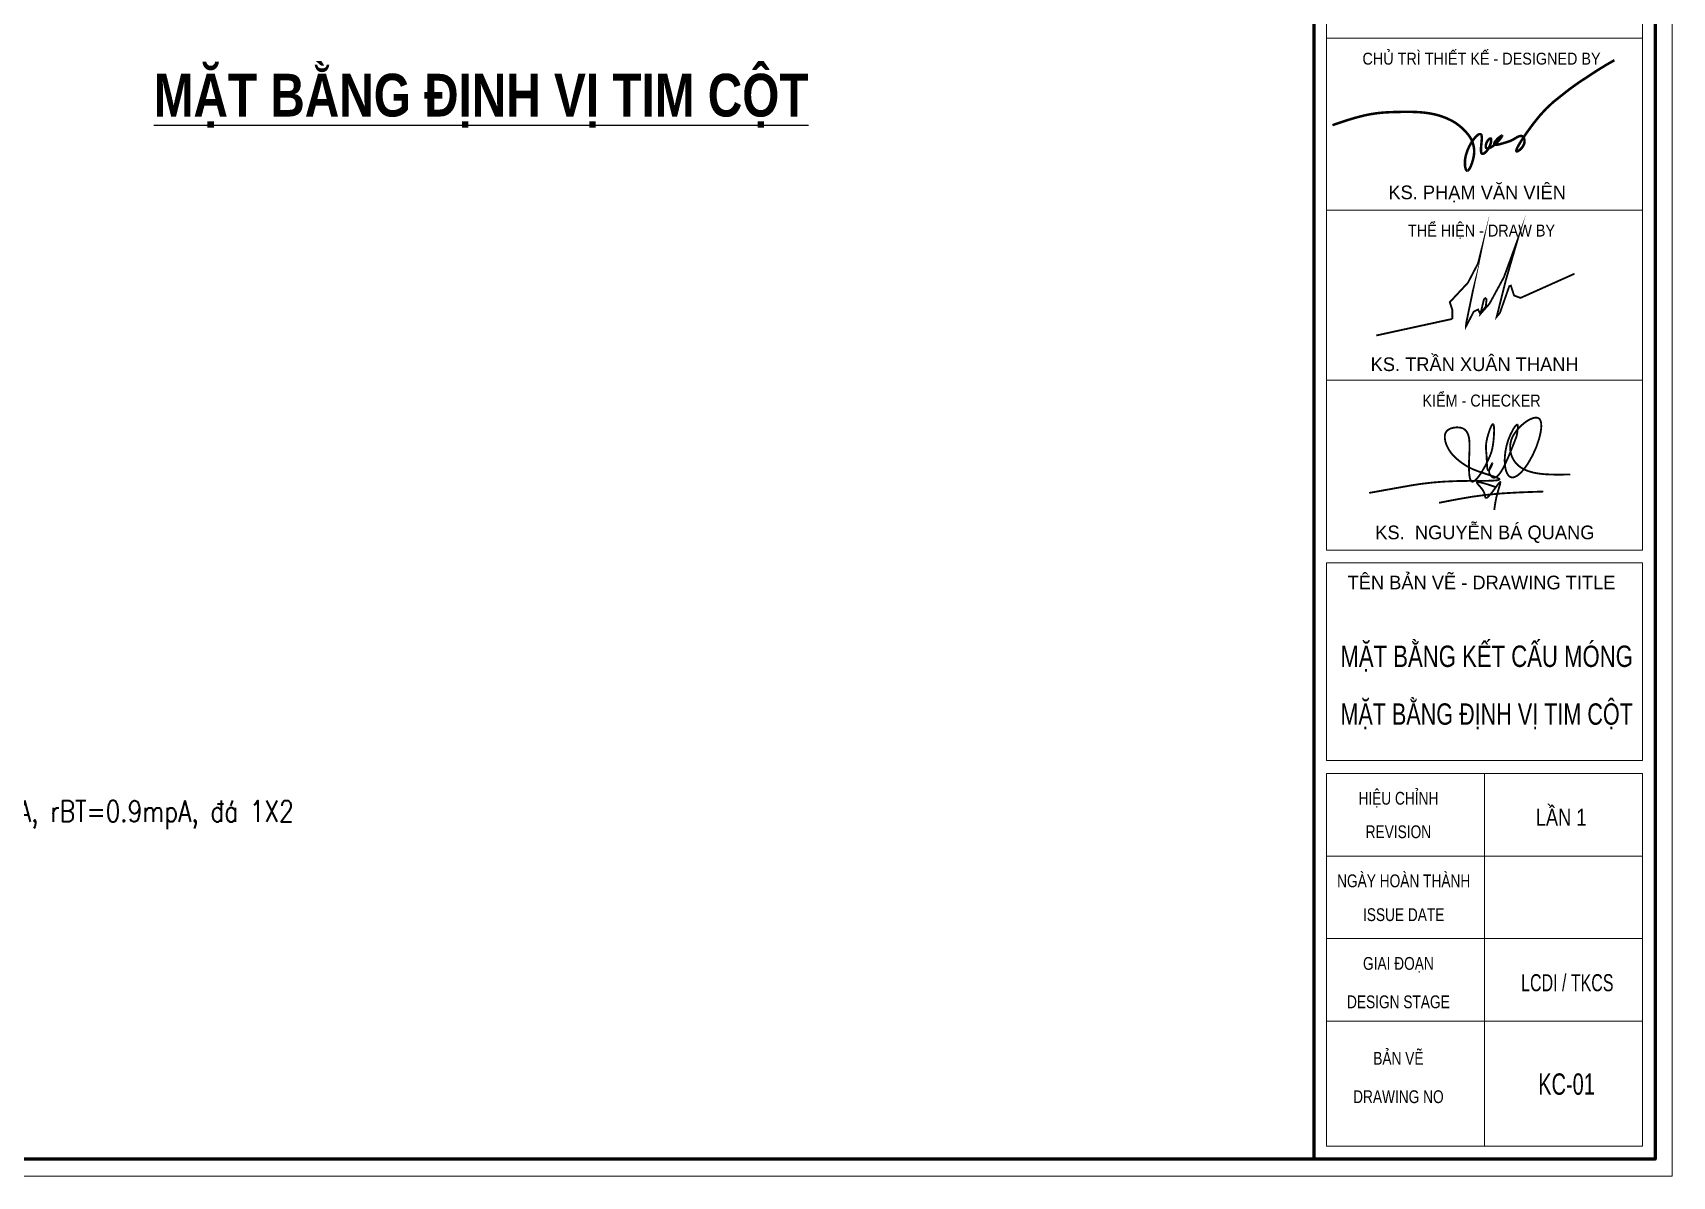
# Model space of a CAD drawing. Header units: millimetres. Extents: x 19378 to 228036, y -611253 to -527887.
# Drawn here: x 164011 to 175535, y -566167 to -558133 of the extents above; entities that cross this region are included whole.
import ezdxf
from ezdxf.enums import TextEntityAlignment as Align

# ---------------------------------------------------------------- set-up
doc = ezdxf.new("R2010")
doc.units = ezdxf.units.MM
doc.header["$MEASUREMENT"] = 0
doc.layers.get('Defpoints').update_dxf_attribs({"color": 1})
doc.layers.add('Khungten_LCDI', color=7, linetype='Continuous')
for name, color, linetype, lineweight in [('LC ISO', 153, 'Continuous', 13), ('LC Net dam 1', 30, 'Continuous', 30), ('LC Net thay', 7, 'Continuous', 25), ('LC Text1', 3, 'Continuous', 20), ('LC Text2', 7, 'Continuous', 25)]:
    doc.layers.add(name, color=color, linetype=linetype, lineweight=lineweight)
doc.styles.add('Khungten', font='VHAVAN_1.TTF', dxfattribs={"width": 0.9, "height": 5000})
doc.styles.add('LC 1', font='VHAVANB_1.TTF')
doc.styles.add('LC 3', font='vnsimli.shx', dxfattribs={"width": 0.75})
doc.styles.add('LC3', font='VHARIALB_1.TTF', dxfattribs={"width": 0.8})
doc.styles.add('Title', font='VHBLACK_1.TTF', dxfattribs={"width": 0.8})
doc.styles.add('VnAvantH', font='VHAVANB_1.TTF', dxfattribs={"width": 0.6})

# ---------------------------------------------------------------- blocks, each defined once
blk = doc.blocks.new('NGUYEN BA QUANG')
at = {"layer": 'LC ISO', "const_width": 54}
for points in [[(-3416, -557, -0.001023), (-2231, -345, -0.008385), (-1869, -289, -0.026114), (-905, -212, -0.007166), (-491, -205, 0.001773), (-49, -203, 0.009736), (200, -197, 0.025773), (331, -186, 0.054465), (383, -173, 0.09183), (397, -166, 0.386262), (399, -152, 0.129793), (379, -135, 0.036801), (321, -108, 0.016128), (184, -59, -0.006736), (-183, 62, -0.023924), (-416, 154, -0.046785), (-684, 310, -0.041509), (-918, 503, -0.092678), (-1136, 813, -0.077778), (-1199, 1035, -0.070106), (-1196, 1141, -0.201572), (-1106, 1286, -0.091887), (-982, 1343, -0.118851), (-732, 1351, -0.227561), (-543, 1208, -0.055716), (-508, 1121, -0.035741), (-487, 1019, -0.022757), (-478, 904, -0.018678), (-477, 714, 0.005361), (-493, 294, 0.022501), (-487, 25, 0.024956), (-474, -85, 0.051878), (-451, -169, 0.084004), (-427, -209, 0.302699), (-372, -224, 0.091028), (-331, -204, 0.045769), (-285, -164, 0.031407), (-218, -87, 0.026473), (-114, 66, 0.038878), (124, 530, 0.063388), (207, 831, 0.030377), (243, 1236, 0.019395), (241, 1350, 0.050857), (231, 1429, 0.089259), (221, 1451, 0.446193), (202, 1454, 0.08967), (185, 1438, 0.048315), (156, 1388, 0.024568), (114, 1288, 0.037087), (24, 971, 0.06811), (7, 722, 0.007404), (19, 571, -0.009821), (27, 442, 0.013775), (38, 214, 0.023991), (46, 154, 0.068642), (58, 113, 0.168495), (71, 99, 0.190472), (82, 99, 0.135753), (102, 116, 0.042547), (133, 165, 0.037247), (185, 280, 0.083462), (192, 310, 0.752396), (189, 311, 0.077103), (170, 286, 0.067778), (106, 135, 0.079642), (97, 52, 0.07615), (107, 12, 0.090818), (168, -77, 0.162992), (233, -111, 0.134535), (287, -101, 0.046135), (315, -85, 0.0589), (372, -33, 0.033446), (431, 44, 0.020493), (492, 142, 0.018931), (584, 325, 0.012315), (712, 617, 0.006262), (906, 1114)], [(906, 1114, 0.006821), (929, 1272, 0.011774), (937, 1340, 0.026266), (938, 1394, 0.052103), (935, 1423, 0.076783), (930, 1436, 0.163971), (923, 1442, 0.170042), (914, 1442, 0.080479), (902, 1436, 0.05585), (881, 1417, 0.031056), (847, 1375, 0.025203), (791, 1286, 0.116129), (556, 476, 0.061974), (575, 166, 0.045365), (610, 47, 0.070676), (660, -41, 0.091415), (710, -86, 0.146905), (783, -104, 0.068448), (833, -95, 0.049636), (885, -72, 0.053986), (978, -6, 0.029209), (1056, 69, 0.021304), (1134, 162, 0.025491), (1250, 329, 0.068873), (1561, 1027, 0.01773), (1596, 1171, 0.037697), (1624, 1368, 0.029037), (1623, 1453, 0.04288), (1613, 1525, 0.066726), (1590, 1583, 0.100495), (1556, 1623, 0.111871), (1508, 1644, 0.054631), (1469, 1647, 0.041179), (1426, 1643, 0.04561), (1355, 1623, 0.04967), (1225, 1558, 0.109429), (829, 1164, 0.05047), (753, 1012, 0.368126), (1079, 156, 0.040655), (1223, 90, 0.031441), (1383, 42, 0.023503), (1557, 9, 0.017084), (1742, -10, 0.011936), (1936, -19, 0.009133), (2206, -21, 0.002915), (2480, -16)], [(274, -380, 0.002584), (99, -322, 0.004829), (-9, -289, 0.009549), (-104, -262, 0.02019), (-180, -245, 0.020391), (-210, -242, 0.037792), (-233, -241, 0.083891), (-249, -244, 0.129866), (-256, -250, 0.170647), (-258, -257, 0.074142), (-257, -264, 0.04333), (-253, -271, 0.038982), (-240, -290, 0.018381), (-209, -327, -0.006145), (-155, -388, -0.017161), (-112, -442, -0.029179), (-72, -502, -0.056277), (-39, -577, -0.025416), (-31, -610, -0.003247), (-24, -652, 0.033316), (-18, -677, 0.055631), (-12, -689, 0.087521), (-5, -698, 0.15828), (8, -703, 0.07777), (18, -702, 0.051495), (30, -698, 0.04838), (50, -685, 0.02792), (72, -667, 0.021215), (104, -635, 0.012757), (138, -596, 0.011354), (192, -528, 0.005945), (265, -430, -0.007904), (360, -301, -0.011483), (384, -270, -0.027823), (404, -249, -0.066961), (415, -240, -0.123545), (420, -238, -0.248584), (424, -240, -0.12084), (426, -246, -0.064597), (426, -260, -0.027008), (421, -289, -0.011306), (411, -326, -0.007085), (384, -419, 0.007773), (340, -569, 0.03162), (266, -923, 0.004795), (248, -1055)], [(-1368, -847, -0.004051), (-800, -737, -0.026384), (342, -582, -0.006339), (726, -556, -0.004215), (1111, -537, -0.002629), (1689, -517)]]:
    blk.add_lwpolyline(points, format="xyb", dxfattribs=at)
blk = doc.blocks.new('Nha o can bo nhan vien Trung doan')
at = {"layer": 'Defpoints', "lineweight": 0}
blk.add_lwpolyline([(-1200, -14850), (-1200, 14850), (40800, 14850), (40800, -14850)], close=True, dxfattribs=at)
at = {"layer": 'Khungten_LCDI', "color": 5, "lineweight": 60}
blk.add_line((36600, 14650), (36600, -14650), dxfattribs=at)
at = {"layer": 'Khungten_LCDI', "color": 5, "lineweight": 25}
blk.add_line((40600, -14650), (40600, 14650), dxfattribs=at)
at = {"layer": 'Khungten_LCDI', "color": 9, "lineweight": 15}
for p, q in [((38600, -10133), (38600, -14500)), ((40450, -11100), (36750, -11100)), ((40450, -12067), (36750, -12067)), ((40450, -13033), (36750, -13033))]:
    blk.add_line(p, q, dxfattribs=at)
at = {"layer": 'Khungten_LCDI', "color": 5, "lineweight": 60}
blk.add_lwpolyline([(0, -14650), (0, 14650), (40600, 14650), (40600, -14650)], close=True, dxfattribs=at)
at = {"layer": 'Khungten_LCDI', "color": 9, "lineweight": 15}
for points in [[(36750, -1522), (40450, -1522), (40450, 446), (36750, 446)], [(36750, -1522), (40450, -1522), (40450, -3535), (36750, -3535)], [(36750, -5526), (40450, -5526), (40450, -3535), (36750, -3535)], [(36750, -7517), (40450, -7517), (40450, -5526), (36750, -5526)], [(36750, -9983), (40450, -9983), (40450, -7667), (36750, -7667)], [(36750, -14500), (40450, -14500), (40450, -10133), (36750, -10133)]]:
    blk.add_lwpolyline(points, close=True, dxfattribs=at)
at = {"layer": 'LC ISO', "const_width": 29.4}
blk.add_lwpolyline([(36820, -2541, -0.005589), (36989, -2484, -0.022453), (37203, -2425, -0.038343), (37420, -2393, -0.012299), (37598, -2386, -0.014061), (37778, -2386, -0.032435), (37955, -2402, -0.065887), (38169, -2465, -0.127402), (38414, -2657, -0.217203), (38474, -2910, -0.056046), (38441, -3019, -0.054981), (38419, -3060, -0.074917), (38408, -3071, -0.192631), (38398, -3075, -0.190426), (38389, -3069, -0.079856), (38381, -3055, -0.067464), (38372, -3009, -0.089823), (38386, -2881, -0.10427), (38491, -2685, -0.05658), (38522, -2656, -0.102761), (38543, -2646, -0.411767), (38565, -2658, -0.072182), (38568, -2673, -0.042063), (38568, -2721, 0.006515), (38560, -2806, 0.050846), (38561, -2852, 0.084642), (38565, -2868, 0.316888), (38580, -2876, 0.10557), (38595, -2871, 0.079173), (38621, -2849, 0.148897), (38679, -2727, 0.074472), (38679, -2706, 0.295229), (38672, -2696, 0.15701), (38666, -2697, 0.097298), (38650, -2709, 0.165018), (38616, -2778, 0.085117), (38617, -2798, 0.384735), (38637, -2813, 0.083003), (38655, -2810, 0.044183), (38675, -2801, 0.048448), (38722, -2768, 0.055197), (38788, -2697, 0.06223), (38806, -2668, 0.356145), (38806, -2662, 0.296448), (38800, -2664, 0.057996), (38762, -2693, 0.048541), (38723, -2737, 0.086608), (38714, -2755, 0.314867), (38717, -2766, 0.149234), (38731, -2770, 0.047589), (38753, -2769, 0.030742), (38810, -2755, 0.010919), (38888, -2731, 0.058476), (38947, -2703, -0.021304), (38991, -2678, -0.046344), (39013, -2669, -0.096698), (39032, -2667, -0.153723), (39049, -2675, -0.103714), (39061, -2691, -0.235546), (39057, -2778, -0.124446), (39000, -2840, -0.115248), (38981, -2848, -0.439421), (38974, -2843, -0.101123), (38974, -2833, -0.053735), (38987, -2801, -0.025453), (39029, -2729, -0.033469), (39248, -2430, -0.059013), (39491, -2203, -0.0344), (39818, -1968, -0.023249), (40123, -1780)], format="xyb", dxfattribs=at)
at = {"layer": 'LC ISO', "const_width": 21.6}
for points in [[(38223, -4810), (38225, -4706), (38194, -4614), (38407, -4386), (38524, -4161), (38559, -4024), (38386, -4862), (38384, -4898), (38424, -4822), (38475, -4724), (38525, -4699), (38553, -4752), (38616, -4664), (38625, -4581), (38611, -4566), (38594, -4581), (38553, -4752), (38659, -4632), (38828, -4322), (38987, -3888), (38850, -4359), (38749, -4764), (38744, -4784), (38781, -4741), (38891, -4427), (38910, -4420), (38947, -4536), (39023, -4564), (39655, -4281)], [(37333, -5004), (38223, -4810)]]:
    blk.add_lwpolyline(points, dxfattribs=at)
at = {"layer": 'LC Net dam 1', "xscale": 0.4, "yscale": 0.4, "zscale": 0.4}
blk.add_blockref('NGUYEN BA QUANG', (38616, -6625), dxfattribs=at)
at = {"color": 7}
for s, height, style, width, p in [('chñ tr× thiÕt kÕ - designed by', 140, 'Khungten', 0.9, (38566, -1832)), ('thÓ hiÖn - draw by', 140, 'Khungten', 0.9, (38566, -3845)), ('kiÓm - checker', 140, 'Khungten', 0.9, (38566, -5836)), ('hiÖu chØnh', 150, 'Khungten', 0.8, (37592, -10499)), ('revision', 150, 'Khungten', 0.8, (37592, -10891)), ('ngµy hoµn thµnh', 150, 'Khungten', 0.8, (37654, -11466)), ('issue date', 150, 'Khungten', 0.8, (37654, -11862)), ('giai ®o¹n', 150, 'Khungten', 0.8, (37592, -12433)), ('lcdi / tkcs', 200, 'Title', 0.7, (39571, -12684)), ('design stage', 150, 'Khungten', 0.8, (37592, -12883)), ('b¶n vÏ', 150, 'Khungten', 0.8, (37592, -13544)), ('drawing nO', 150, 'Khungten', 0.8, (37592, -13994))]:
    blk.add_text(s, height=height, dxfattribs=dict(at, style=style, width=width)).set_placement(p, align=Align.CENTER)
for s, style, p in [('ks. PH¹M V¡N VI£N', 'VnAvantH', (38515, -3408)), ('ks. TRÇN XU¢N THANH ', 'VnAvantH', (38515, -5421)), ('ks.  NGUYÔN B¸ QUANG', 'VnAvantH', (38605, -7390)), ('tªn b¶n vÏ - drawing title', 'Khungten', (38566, -7977))]:
    blk.add_text(s, height=160, dxfattribs=dict(at, style=style)).set_placement(p, align=Align.CENTER)
at = {"color": 7, "style": 'Khungten', "width": 0.8}
for tag, p in [('REVISION', (39499, -10746)), ('NGAYHT', (39546, -11609))]:
    blk.add_attdef(tag, text='', height=200, dxfattribs=at).set_placement(p, align=Align.CENTER)
at = {"layer": 'LC Text1', "style": 'Title', "width": 1.485915}
for tag, p, p2 in [('TENBANVE1', (36913, -8886), (40339, -8886)), ('TENBANVE2', (36913, -9562), (40339, -9562))]:
    blk.add_attdef(tag, text='', height=250, dxfattribs=at).set_placement(p, p2, align=Align.FIT)
at = {"layer": 'LC Text1', "style": 'Title', "width": 0.7}
blk.add_attdef('SOBANVE', text='', height=250, dxfattribs=at).set_placement((39562, -13896), align=Align.CENTER)
blk = doc.blocks.new('TIEUDE1')
at = {"layer": 'LC Text2', "color": 7, "style": 'LC 1'}
blk.add_attdef('TIªU§Ò', text='', height=5, dxfattribs=at).set_placement((0, 0), align=Align.BOTTOM_CENTER)
blk.add_attdef('TL', text='', height=3, dxfattribs=at).set_placement((0, -2), align=Align.TOP_CENTER)

msp = doc.modelspace()

# ---------------------------------------------------------------- block references
at = {"layer": 'LC Net thay'}
ref = msp.add_blockref('Nha o can bo nhan vien Trung doan', (151055.5, -557257.2, 0), dxfattribs=dict(at, xscale=0.6, yscale=0.6, zscale=0.6))
ref.add_attrib('TENBANVE2', 'MÆT B»NG §ÞNH VÞ TIM CéT', dxfattribs={"layer": 'LC Text1', "height": 150, "style": 'Title', "width": 0.637641}).set_placement((173203.1, -562994.7, 0), (175258.9, -562994.7, 0), align=Align.FIT)
ref.add_attrib('REVISION', 'lÇn 1', dxfattribs={"layer": 'LC Text1', "height": 120, "style": 'Khungten', "width": 0.8}).set_placement((174754.7, -563705, 0), align=Align.CENTER)
ref.add_attrib('SOBANVE', 'Kc-01', dxfattribs={"layer": 'LC Text1', "height": 150, "style": 'Title', "width": 0.7}).set_placement((174792.7, -565594.9, 0), align=Align.CENTER)
ref.add_attrib('TENBANVE1', 'mÆt b»ng kÕt cÊu mãng', dxfattribs={"layer": 'LC Text1', "height": 150, "style": 'Title', "width": 0.656274}).set_placement((173203.1, -562588.7, 0), (175258.9, -562588.7, 0), align=Align.FIT)
at = {"layer": 'LC Text2'}
ref = msp.add_blockref('TIEUDE1', (167162.8, -558811, 0), dxfattribs=dict(at, xscale=60.95999999999999, yscale=60.95999999999999, zscale=60.95999999999999))
ref.add_attrib('TIªU§Ò', '%%UmÆt b»ng ®Þnh vÞ tim cét', dxfattribs={"color": 7, "height": 300.192, "style": 'LC3', "width": 0.8}).set_placement((167162.8, -558811, 0), align=Align.BOTTOM_CENTER)

# ---------------------------------------------------------------- texts
at = {"layer": 'LC Text1', "color": 3, "style": 'LC 3', "width": 0.8}
msp.add_text('- bªt«ng mãng, gi»ng mãng cÊp bÒn b20(m¸c 250) rB=11.5mpA, rBT=0.9mpA, ®¸ 1X2', height=150, dxfattribs=at).set_placement((158511.8, -563678.1, 0))

doc.saveas('drawing.dxf')
